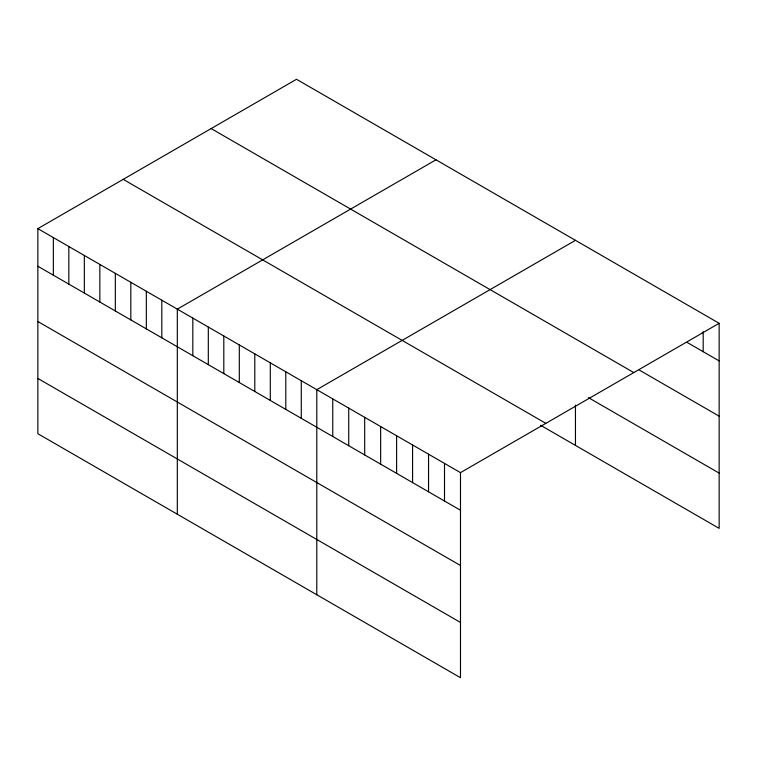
<?xml version="1.0" encoding="UTF-8"?>
<svg xmlns="http://www.w3.org/2000/svg" width="757" height="757" viewBox="0 0 757 757"><rect width="100%" height="100%" fill="white"/><g stroke="black" fill="none" stroke-linecap="round" stroke-linejoin="round"><path stroke-width="1.14" d="M719.15 323.296L460.483 472.633L460.483 677.714L37.85 433.704L37.85 228.633L296.517 79.286L719.15 323.296L719.15 528.367L540.593 425.273M435.985 159.812L177.318 309.149L177.318 514.23M575.452 240.329L316.786 389.675L316.786 594.747M687.214 342.467L719.15 360.9M639.324 370.078L719.15 416.161M211.156 128.576L633.789 372.576M588.426 397.633L719.15 473.106M123.211 179.352L545.844 423.352M37.85 228.633L460.483 472.633M37.85 266.237L460.483 510.246M37.85 321.507L460.483 565.507M37.85 378.443L460.483 622.443M703.187 331.708L703.187 351.683M575.452 405.109L575.452 445.409M444.51 463.416L444.51 501.02M428.547 454.2L428.547 491.804M412.584 444.984L412.584 482.588M396.621 435.767L396.621 473.371M380.648 426.551L380.648 464.155M364.685 417.325L364.685 454.938M348.722 408.108L348.722 445.722M332.749 398.892L332.749 436.496M301.286 380.724L301.286 418.337M285.796 371.782L285.796 409.386M270.296 362.83L270.296 400.444M254.797 353.888L254.797 391.492M239.307 344.937L239.307 382.55M223.807 335.994L223.807 373.598M208.307 327.043L208.307 364.656M192.817 318.101L192.817 355.705M161.818 300.207L161.818 337.811M146.328 291.256L146.328 328.869M130.829 282.314L130.829 319.918M115.329 273.362L115.329 310.976M99.839 264.42L99.839 302.024M84.339 255.469L84.339 293.082M68.84 246.527L68.84 284.13M53.35 237.575L53.35 275.188"/></g></svg>
